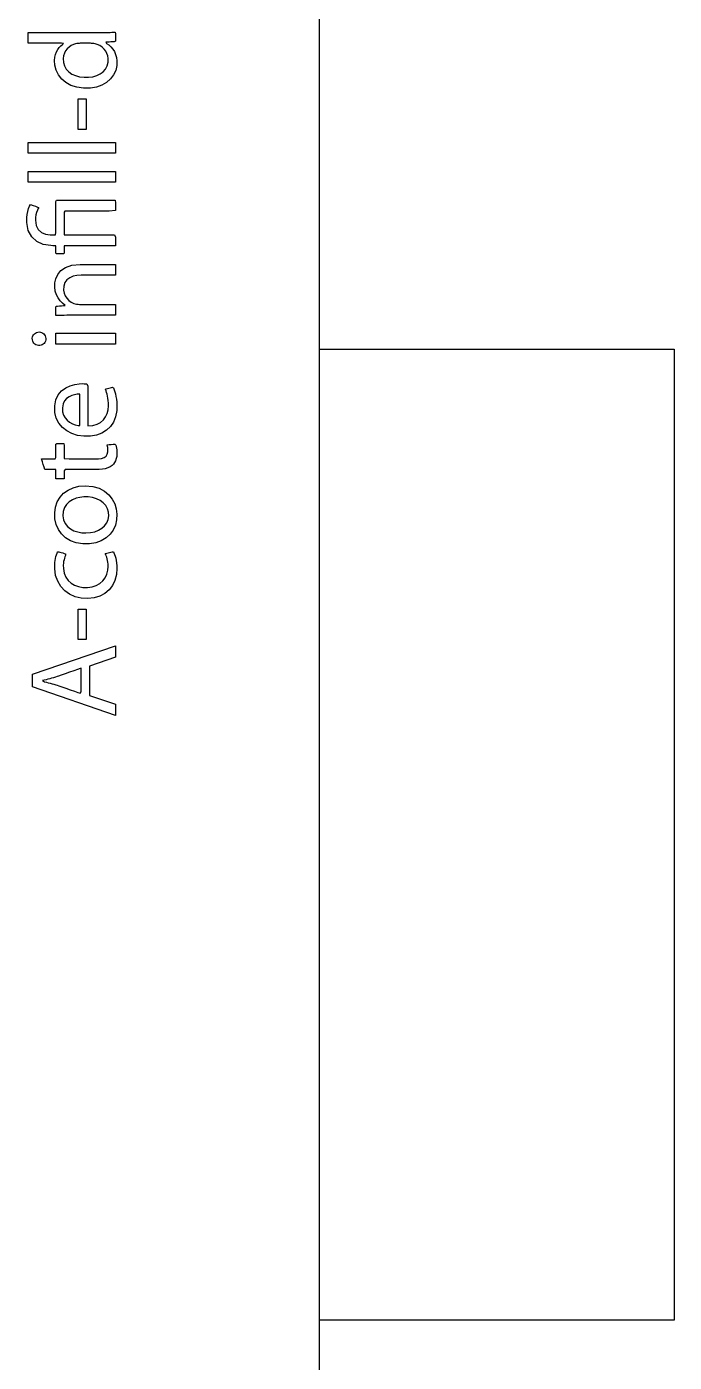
# Model space of a CAD drawing. Header units: metres. Extents: x 0 to 728, y 1000 to 1425.
# Drawn here: x 489.15 to 505.83, y 1149.41 to 1183.8 of the extents above; entities that cross this region are included whole.
import ezdxf

# ---------------------------------------------------------------- set-up
doc = ezdxf.new("R2010")
doc.units = ezdxf.units.M

msp = doc.modelspace()

# ---------------------------------------------------------------- linework, layer by layer
at = {"layer": 'COMPONENT1'}
for p, q in [((496.683, 1232), (496.683, 1175.5)), ((496.683, 1175.5), (505.828, 1175.5)), ((496.683, 1175.5), (496.683, 1150.5)), ((505.828, 1175.5), (505.828, 1150.5)), ((505.828, 1150.5), (496.683, 1150.5)), ((496.683, 1150.5), (496.683, 1126))]:
    msp.add_line(p, q, dxfattribs=at)
at = {"layer": 'COMPONENT11'}
for p, q in [((489.185, 1183.652), (489.263, 1183.652)), ((489.185, 1183.61), (489.185, 1183.652)), ((489.185, 1183.566), (489.185, 1183.61)), ((489.185, 1183.516), (489.185, 1183.566)), ((489.185, 1183.466), (489.185, 1183.516)), ((489.185, 1183.421), (489.185, 1183.466)), ((489.185, 1183.376), (489.185, 1183.421)), ((489.263, 1183.652), (489.47, 1183.652)), ((489.47, 1183.652), (489.763, 1183.652)), ((489.763, 1183.652), (490.099, 1183.652)), ((490.099, 1183.652), (490.438, 1183.652)), ((490.438, 1183.652), (490.736, 1183.652)), ((490.736, 1183.652), (490.952, 1183.652)), ((490.952, 1183.652), (491.042, 1183.652)), ((491.042, 1183.652), (491.09, 1183.652)), ((491.09, 1183.652), (491.142, 1183.653)), ((491.142, 1183.653), (491.195, 1183.654)), ((491.227, 1183.407), (491.192, 1183.405)), ((491.192, 1183.405), (491.209, 1183.375)), ((491.195, 1183.654), (491.247, 1183.656)), ((491.272, 1183.409), (491.227, 1183.407)), ((491.247, 1183.656), (491.297, 1183.658)), ((491.321, 1183.411), (491.272, 1183.409)), ((491.297, 1183.658), (491.346, 1183.66)), ((491.368, 1183.414), (491.321, 1183.411)), ((491.346, 1183.66), (491.391, 1183.662)), ((491.407, 1183.415), (491.368, 1183.414)), ((491.391, 1183.662), (491.433, 1183.664)), ((491.44, 1183.433), (491.407, 1183.415)), ((491.433, 1183.664), (491.44, 1183.632)), ((491.44, 1183.632), (491.44, 1183.595)), ((491.44, 1183.595), (491.44, 1183.55)), ((491.44, 1183.55), (491.44, 1183.505)), ((491.44, 1183.505), (491.44, 1183.464)), ((491.44, 1183.464), (491.44, 1183.433)), ((489.217, 1183.376), (489.185, 1183.376)), ((489.315, 1183.376), (489.217, 1183.376)), ((489.457, 1183.376), (489.315, 1183.376)), ((489.622, 1183.376), (489.457, 1183.376)), ((489.79, 1183.376), (489.622, 1183.376)), ((489.94, 1183.376), (489.79, 1183.376)), ((489.879, 1183.017), (489.896, 1183.091)), ((489.896, 1183.091), (489.92, 1183.158)), ((489.92, 1183.158), (489.951, 1183.217)), ((490.051, 1183.376), (489.94, 1183.376)), ((489.951, 1183.217), (489.987, 1183.268)), ((489.987, 1183.268), (490.026, 1183.312)), ((490.026, 1183.312), (490.069, 1183.348)), ((490.103, 1183.369), (490.051, 1183.376)), ((490.069, 1183.348), (490.103, 1183.369)), ((490.1, 1183.054), (490.09, 1182.982)), ((490.122, 1183.121), (490.1, 1183.054)), ((490.153, 1183.182), (490.122, 1183.121)), ((490.194, 1183.235), (490.153, 1183.182)), ((490.242, 1183.281), (490.194, 1183.235)), ((490.297, 1183.318), (490.242, 1183.281)), ((490.356, 1183.346), (490.297, 1183.318)), ((490.412, 1183.364), (490.356, 1183.346)), ((490.44, 1183.369), (490.412, 1183.364)), ((490.47, 1183.373), (490.44, 1183.369)), ((490.5, 1183.375), (490.47, 1183.373)), ((490.528, 1183.376), (490.5, 1183.375)), ((490.568, 1183.376), (490.528, 1183.376)), ((490.61, 1183.376), (490.568, 1183.376)), ((490.658, 1183.376), (490.61, 1183.376)), ((490.706, 1183.376), (490.658, 1183.376)), ((490.749, 1183.376), (490.706, 1183.376)), ((490.794, 1183.376), (490.749, 1183.376)), ((490.824, 1183.375), (490.794, 1183.376)), ((490.854, 1183.373), (490.824, 1183.375)), ((490.883, 1183.37), (490.854, 1183.373)), ((490.912, 1183.364), (490.883, 1183.37)), ((490.968, 1183.347), (490.912, 1183.364)), ((491.035, 1183.316), (490.968, 1183.347)), ((491.094, 1183.276), (491.035, 1183.316)), ((491.144, 1183.228), (491.094, 1183.276)), ((491.185, 1183.174), (491.144, 1183.228)), ((491.216, 1183.114), (491.185, 1183.174)), ((491.209, 1183.375), (491.268, 1183.335)), ((491.238, 1183.05), (491.216, 1183.114)), ((491.248, 1182.983), (491.238, 1183.05)), ((491.268, 1183.335), (491.322, 1183.286)), ((491.322, 1183.286), (491.369, 1183.228)), ((491.369, 1183.228), (491.409, 1183.163)), ((491.409, 1183.163), (491.44, 1183.09)), ((491.44, 1183.09), (491.462, 1183.01)), ((489.871, 1182.935), (489.879, 1183.017)), ((489.877, 1182.815), (489.871, 1182.935)), ((489.909, 1182.685), (489.877, 1182.815)), ((490.09, 1182.982), (490.096, 1182.886)), ((490.096, 1182.886), (490.122, 1182.793)), ((490.122, 1182.793), (490.168, 1182.712)), ((490.168, 1182.712), (490.232, 1182.643)), ((491.118, 1182.644), (491.178, 1182.714)), ((491.178, 1182.714), (491.222, 1182.797)), ((491.222, 1182.797), (491.245, 1182.893)), ((491.245, 1182.893), (491.248, 1182.983)), ((491.471, 1182.809), (491.443, 1182.68)), ((491.462, 1183.01), (491.473, 1182.923)), ((491.473, 1182.923), (491.471, 1182.809)), ((489.968, 1182.564), (489.909, 1182.685)), ((490.053, 1182.457), (489.968, 1182.564)), ((490.161, 1182.365), (490.053, 1182.457)), ((490.291, 1182.293), (490.161, 1182.365)), ((490.232, 1182.643), (490.312, 1182.586)), ((490.312, 1182.586), (490.406, 1182.544)), ((490.406, 1182.544), (490.512, 1182.515)), ((490.512, 1182.515), (490.628, 1182.501)), ((490.628, 1182.501), (490.745, 1182.502)), ((490.745, 1182.502), (490.853, 1182.517)), ((490.853, 1182.517), (490.953, 1182.545)), ((490.953, 1182.545), (491.042, 1182.588)), ((491.042, 1182.588), (491.118, 1182.644)), ((491.21, 1182.369), (491.089, 1182.298)), ((491.311, 1182.458), (491.21, 1182.369)), ((491.389, 1182.562), (491.311, 1182.458)), ((491.443, 1182.68), (491.389, 1182.562)), ((490.444, 1182.243), (490.291, 1182.293)), ((490.616, 1182.219), (490.444, 1182.243)), ((490.792, 1182.221), (490.616, 1182.219)), ((490.949, 1182.248), (490.792, 1182.221)), ((491.089, 1182.298), (490.949, 1182.248)), ((490.48, 1181.944), (490.684, 1181.944)), ((490.48, 1181.159), (490.48, 1181.944)), ((490.684, 1181.944), (490.684, 1181.159)), ((490.684, 1181.159), (490.48, 1181.159)), ((489.185, 1180.547), (489.185, 1180.826)), ((489.185, 1180.826), (491.44, 1180.826)), ((491.44, 1180.826), (491.44, 1180.547)), ((491.44, 1180.547), (489.185, 1180.547)), ((489.185, 1179.797), (489.185, 1180.077)), ((489.185, 1180.077), (491.44, 1180.077)), ((491.44, 1180.077), (491.44, 1179.797)), ((491.44, 1179.797), (489.185, 1179.797)), ((489.902, 1179.299), (489.918, 1179.334)), ((489.902, 1179.141), (489.902, 1179.299)), ((489.918, 1179.334), (490.126, 1179.334)), ((490.126, 1179.334), (490.488, 1179.334)), ((490.488, 1179.334), (490.898, 1179.334)), ((490.898, 1179.334), (491.249, 1179.334)), ((491.249, 1179.334), (491.432, 1179.334)), ((491.432, 1179.334), (491.44, 1179.266)), ((491.44, 1179.266), (491.44, 1179.194)), ((489.151, 1178.888), (489.161, 1178.968)), ((489.161, 1178.968), (489.177, 1179.046)), ((489.177, 1179.046), (489.199, 1179.119)), ((489.199, 1179.119), (489.225, 1179.182)), ((489.225, 1179.182), (489.252, 1179.226)), ((489.252, 1179.226), (489.32, 1179.2)), ((489.32, 1179.2), (489.377, 1179.179)), ((489.377, 1179.179), (489.428, 1179.16)), ((489.39, 1178.961), (489.379, 1178.894)), ((489.406, 1179.023), (489.39, 1178.961)), ((489.426, 1179.077), (489.406, 1179.023)), ((489.45, 1179.124), (489.426, 1179.077)), ((489.428, 1179.16), (489.46, 1179.148)), ((489.46, 1179.148), (489.45, 1179.124)), ((489.902, 1178.915), (489.902, 1179.141)), ((489.902, 1178.681), (489.902, 1178.915)), ((490.129, 1179.054), (490.115, 1179.03)), ((490.115, 1179.03), (490.115, 1178.922)), ((490.115, 1178.922), (490.115, 1178.766)), ((490.308, 1179.054), (490.129, 1179.054)), ((490.62, 1179.054), (490.308, 1179.054)), ((490.973, 1179.054), (490.62, 1179.054)), ((491.275, 1179.054), (490.973, 1179.054)), ((491.44, 1179.069), (491.275, 1179.054)), ((491.44, 1179.194), (491.44, 1179.122)), ((491.44, 1179.122), (491.44, 1179.069)), ((489.152, 1178.76), (489.151, 1178.888)), ((489.193, 1178.559), (489.152, 1178.76)), ((489.379, 1178.894), (489.375, 1178.823)), ((489.375, 1178.823), (489.394, 1178.683)), ((489.394, 1178.683), (489.448, 1178.579)), ((489.448, 1178.579), (489.529, 1178.508)), ((489.902, 1178.503), (489.902, 1178.681)), ((490.115, 1178.766), (490.115, 1178.606)), ((490.115, 1178.606), (490.115, 1178.484)), ((489.28, 1178.397), (489.193, 1178.559)), ((489.408, 1178.277), (489.28, 1178.397)), ((489.572, 1178.199), (489.408, 1178.277)), ((489.529, 1178.508), (489.633, 1178.464)), ((489.633, 1178.464), (489.754, 1178.444)), ((489.754, 1178.444), (489.828, 1178.442)), ((489.828, 1178.442), (489.857, 1178.442)), ((489.857, 1178.442), (489.894, 1178.442)), ((489.894, 1178.442), (489.902, 1178.503)), ((490.115, 1178.484), (490.117, 1178.442)), ((490.117, 1178.442), (490.253, 1178.442)), ((490.253, 1178.442), (490.544, 1178.442)), ((490.544, 1178.442), (490.896, 1178.442)), ((490.896, 1178.442), (491.218, 1178.442)), ((491.218, 1178.442), (491.416, 1178.442)), ((491.416, 1178.442), (491.44, 1178.389)), ((491.44, 1178.389), (491.44, 1178.32)), ((491.44, 1178.32), (491.44, 1178.247)), ((491.44, 1178.247), (491.44, 1178.165)), ((489.769, 1178.166), (489.572, 1178.199)), ((489.821, 1178.165), (489.769, 1178.166)), ((489.859, 1178.165), (489.821, 1178.165)), ((489.898, 1178.165), (489.859, 1178.165)), ((489.902, 1178.139), (489.898, 1178.165)), ((489.902, 1178.09), (489.902, 1178.139)), ((489.902, 1178.034), (489.902, 1178.09)), ((489.902, 1177.983), (489.902, 1178.034)), ((489.911, 1177.953), (489.902, 1177.983)), ((489.948, 1177.953), (489.911, 1177.953)), ((490.002, 1177.953), (489.948, 1177.953)), ((490.058, 1177.953), (490.002, 1177.953)), ((490.101, 1177.953), (490.058, 1177.953)), ((490.115, 1177.975), (490.101, 1177.953)), ((490.152, 1178.165), (490.115, 1178.161)), ((490.115, 1178.161), (490.115, 1178.13)), ((490.115, 1178.13), (490.115, 1178.078)), ((490.115, 1178.078), (490.115, 1178.021)), ((490.115, 1178.021), (490.115, 1177.975)), ((490.369, 1178.165), (490.152, 1178.165)), ((490.698, 1178.165), (490.369, 1178.165)), ((491.048, 1178.165), (490.698, 1178.165)), ((491.326, 1178.165), (491.048, 1178.165)), ((491.44, 1178.165), (491.326, 1178.165)), ((490.031, 1177.523), (490.151, 1177.606)), ((490.151, 1177.606), (490.314, 1177.662)), ((490.314, 1177.662), (490.525, 1177.683)), ((490.525, 1177.683), (490.58, 1177.683)), ((490.58, 1177.683), (490.722, 1177.683)), ((490.722, 1177.683), (490.914, 1177.683)), ((490.914, 1177.683), (491.118, 1177.683)), ((491.118, 1177.683), (491.297, 1177.683)), ((491.297, 1177.683), (491.414, 1177.683)), ((491.414, 1177.683), (491.44, 1177.681)), ((491.44, 1177.681), (491.44, 1177.654)), ((491.44, 1177.654), (491.44, 1177.604)), ((491.44, 1177.604), (491.44, 1177.543)), ((491.44, 1177.543), (491.44, 1177.482)), ((489.872, 1177.102), (489.875, 1177.207)), ((489.875, 1177.207), (489.899, 1177.315)), ((489.899, 1177.315), (489.949, 1177.423)), ((489.949, 1177.423), (490.031, 1177.523)), ((490.136, 1177.215), (490.105, 1177.122)), ((490.188, 1177.287), (490.136, 1177.215)), ((490.259, 1177.34), (490.188, 1177.287)), ((490.346, 1177.377), (490.259, 1177.34)), ((490.445, 1177.397), (490.346, 1177.377)), ((490.553, 1177.404), (490.445, 1177.397)), ((490.607, 1177.404), (490.553, 1177.404)), ((490.745, 1177.404), (490.607, 1177.404)), ((490.93, 1177.404), (490.745, 1177.404)), ((491.128, 1177.404), (490.93, 1177.404)), ((491.301, 1177.404), (491.128, 1177.404)), ((491.44, 1177.406), (491.301, 1177.404)), ((491.44, 1177.482), (491.44, 1177.433)), ((491.44, 1177.433), (491.44, 1177.406)), ((489.887, 1176.997), (489.872, 1177.102)), ((489.917, 1176.902), (489.887, 1176.997)), ((489.96, 1176.819), (489.917, 1176.902)), ((490.105, 1177.122), (490.1, 1177.021)), ((490.1, 1177.021), (490.114, 1176.944)), ((490.114, 1176.944), (490.143, 1176.874)), ((490.143, 1176.874), (490.184, 1176.812)), ((489.902, 1176.584), (489.909, 1176.61)), ((489.902, 1176.54), (489.902, 1176.584)), ((489.902, 1176.486), (489.902, 1176.54)), ((489.909, 1176.61), (489.942, 1176.612)), ((489.942, 1176.612), (489.992, 1176.615)), ((490.013, 1176.748), (489.96, 1176.819)), ((489.992, 1176.615), (490.049, 1176.619)), ((490.072, 1176.689), (490.013, 1176.748)), ((490.049, 1176.619), (490.102, 1176.622)), ((490.141, 1176.624), (490.072, 1176.689)), ((490.102, 1176.622), (490.141, 1176.624)), ((490.184, 1176.812), (490.236, 1176.758)), ((490.236, 1176.758), (490.296, 1176.714)), ((490.296, 1176.714), (490.362, 1176.681)), ((490.362, 1176.681), (490.396, 1176.669)), ((490.396, 1176.669), (490.432, 1176.661)), ((490.432, 1176.661), (490.473, 1176.656)), ((490.473, 1176.656), (490.515, 1176.654)), ((490.515, 1176.654), (490.571, 1176.654)), ((490.571, 1176.654), (490.715, 1176.654)), ((490.715, 1176.654), (490.908, 1176.654)), ((490.908, 1176.654), (491.114, 1176.654)), ((491.114, 1176.654), (491.295, 1176.654)), ((491.295, 1176.654), (491.414, 1176.654)), ((491.414, 1176.654), (491.44, 1176.652)), ((491.44, 1176.652), (491.44, 1176.625)), ((491.44, 1176.625), (491.44, 1176.575)), ((491.44, 1176.575), (491.44, 1176.514)), ((491.44, 1176.514), (491.44, 1176.453)), ((489.902, 1176.432), (489.902, 1176.486)), ((489.902, 1176.364), (489.902, 1176.432)), ((489.941, 1176.364), (489.902, 1176.364)), ((489.998, 1176.368), (489.941, 1176.364)), ((490.057, 1176.37), (489.998, 1176.368)), ((490.118, 1176.372), (490.057, 1176.37)), ((490.181, 1176.374), (490.118, 1176.372)), ((490.248, 1176.374), (490.181, 1176.374)), ((490.319, 1176.375), (490.248, 1176.374)), ((490.387, 1176.375), (490.319, 1176.375)), ((490.561, 1176.375), (490.387, 1176.375)), ((490.795, 1176.375), (490.561, 1176.375)), ((491.045, 1176.375), (490.795, 1176.375)), ((491.264, 1176.375), (491.045, 1176.375)), ((491.408, 1176.375), (491.264, 1176.375)), ((491.44, 1176.377), (491.408, 1176.375)), ((491.44, 1176.453), (491.44, 1176.404)), ((491.44, 1176.404), (491.44, 1176.377)), ((489.301, 1175.815), (489.312, 1175.847)), ((489.312, 1175.847), (489.328, 1175.874)), ((489.328, 1175.874), (489.349, 1175.898)), ((489.349, 1175.898), (489.374, 1175.917)), ((489.374, 1175.917), (489.403, 1175.931)), ((489.403, 1175.931), (489.436, 1175.94)), ((489.436, 1175.94), (489.47, 1175.943)), ((489.47, 1175.943), (489.504, 1175.94)), ((489.504, 1175.94), (489.536, 1175.931)), ((489.536, 1175.931), (489.564, 1175.917)), ((489.564, 1175.917), (489.589, 1175.898)), ((489.589, 1175.898), (489.61, 1175.874)), ((489.61, 1175.874), (489.626, 1175.846)), ((489.626, 1175.846), (489.637, 1175.812)), ((489.902, 1175.632), (489.902, 1175.911)), ((489.902, 1175.911), (491.44, 1175.911)), ((491.44, 1175.911), (491.44, 1175.632)), ((489.296, 1175.78), (489.301, 1175.815)), ((489.298, 1175.744), (489.296, 1175.78)), ((489.306, 1175.71), (489.298, 1175.744)), ((489.32, 1175.679), (489.306, 1175.71)), ((489.339, 1175.653), (489.32, 1175.679)), ((489.363, 1175.632), (489.339, 1175.653)), ((489.39, 1175.615), (489.363, 1175.632)), ((489.42, 1175.603), (489.39, 1175.615)), ((489.453, 1175.597), (489.42, 1175.603)), ((489.487, 1175.597), (489.453, 1175.597)), ((489.52, 1175.603), (489.487, 1175.597)), ((489.55, 1175.614), (489.52, 1175.603)), ((489.577, 1175.63), (489.55, 1175.614)), ((489.6, 1175.651), (489.577, 1175.63)), ((489.619, 1175.676), (489.6, 1175.651)), ((489.632, 1175.705), (489.619, 1175.676)), ((489.64, 1175.738), (489.632, 1175.705)), ((489.637, 1175.812), (489.642, 1175.775)), ((489.642, 1175.775), (489.64, 1175.738)), ((491.44, 1175.632), (489.902, 1175.632)), ((490.051, 1174.427), (490.155, 1174.504)), ((490.155, 1174.504), (490.27, 1174.557)), ((490.27, 1174.557), (490.389, 1174.592)), ((490.389, 1174.592), (490.506, 1174.609)), ((490.506, 1174.609), (490.596, 1174.613)), ((490.596, 1174.613), (490.635, 1174.612)), ((490.635, 1174.612), (490.669, 1174.61)), ((490.669, 1174.61), (490.698, 1174.607)), ((490.698, 1174.607), (490.722, 1174.548)), ((490.722, 1174.548), (490.722, 1174.422)), ((491.18, 1174.468), (491.201, 1174.483)), ((491.195, 1174.429), (491.18, 1174.468)), ((491.201, 1174.483), (491.23, 1174.49)), ((491.23, 1174.49), (491.266, 1174.499)), ((491.266, 1174.499), (491.303, 1174.509)), ((491.303, 1174.509), (491.336, 1174.517)), ((491.336, 1174.517), (491.362, 1174.524)), ((491.362, 1174.524), (491.387, 1174.501)), ((491.387, 1174.501), (491.404, 1174.457)), ((491.404, 1174.457), (491.421, 1174.406)), ((489.873, 1174.038), (489.904, 1174.198)), ((489.904, 1174.198), (489.965, 1174.326)), ((489.965, 1174.326), (490.051, 1174.427)), ((490.128, 1174.167), (490.091, 1174.089)), ((490.179, 1174.229), (490.128, 1174.167)), ((490.242, 1174.275), (490.179, 1174.229)), ((490.311, 1174.308), (490.242, 1174.275)), ((490.384, 1174.329), (490.311, 1174.308)), ((490.455, 1174.34), (490.384, 1174.329)), ((490.522, 1174.343), (490.455, 1174.34)), ((490.522, 1174.311), (490.522, 1174.343)), ((490.522, 1174.224), (490.522, 1174.311)), ((490.522, 1174.102), (490.522, 1174.224)), ((490.522, 1173.959), (490.522, 1174.102)), ((490.722, 1174.422), (490.722, 1174.249)), ((490.722, 1174.249), (490.722, 1174.052)), ((491.21, 1174.387), (491.195, 1174.429)), ((491.223, 1174.341), (491.21, 1174.387)), ((491.234, 1174.292), (491.223, 1174.341)), ((491.243, 1174.238), (491.234, 1174.292)), ((491.25, 1174.179), (491.243, 1174.238)), ((491.254, 1174.114), (491.25, 1174.179)), ((491.255, 1174.039), (491.254, 1174.114)), ((491.421, 1174.406), (491.436, 1174.349)), ((491.436, 1174.349), (491.45, 1174.285)), ((491.45, 1174.285), (491.462, 1174.214)), ((491.462, 1174.214), (491.47, 1174.136)), ((491.47, 1174.136), (491.474, 1174.052)), ((489.878, 1173.871), (489.873, 1174.038)), ((489.914, 1173.725), (489.878, 1173.871)), ((490.091, 1174.089), (490.072, 1173.992)), ((490.072, 1173.992), (490.076, 1173.89)), ((490.076, 1173.89), (490.099, 1173.803)), ((490.099, 1173.803), (490.139, 1173.73)), ((490.522, 1173.814), (490.522, 1173.959)), ((490.522, 1173.683), (490.522, 1173.814)), ((490.722, 1174.052), (490.722, 1173.857)), ((490.722, 1173.857), (490.722, 1173.688)), ((491.127, 1173.68), (491.183, 1173.756)), ((491.183, 1173.756), (491.222, 1173.842)), ((491.222, 1173.842), (491.246, 1173.938)), ((491.246, 1173.938), (491.255, 1174.039)), ((491.441, 1173.762), (491.386, 1173.625)), ((491.47, 1173.918), (491.441, 1173.762)), ((491.474, 1174.052), (491.47, 1173.918)), ((489.979, 1173.596), (489.914, 1173.725)), ((490.069, 1173.487), (489.979, 1173.596)), ((490.181, 1173.397), (490.069, 1173.487)), ((490.139, 1173.73), (490.193, 1173.669)), ((490.193, 1173.669), (490.257, 1173.619)), ((490.257, 1173.619), (490.327, 1173.581)), ((490.327, 1173.581), (490.401, 1173.553)), ((490.401, 1173.553), (490.474, 1173.534)), ((490.474, 1173.534), (490.522, 1173.531)), ((490.522, 1173.583), (490.522, 1173.683)), ((490.522, 1173.531), (490.522, 1173.583)), ((490.722, 1173.688), (490.722, 1173.569)), ((490.722, 1173.569), (490.722, 1173.524)), ((490.722, 1173.524), (490.851, 1173.536)), ((490.851, 1173.536), (490.962, 1173.568)), ((490.962, 1173.568), (491.053, 1173.616)), ((491.053, 1173.616), (491.127, 1173.68)), ((491.206, 1173.412), (491.085, 1173.338)), ((491.307, 1173.508), (491.206, 1173.412)), ((491.386, 1173.625), (491.307, 1173.508)), ((489.902, 1173.054), (489.927, 1173.073)), ((489.927, 1173.073), (489.971, 1173.073)), ((489.971, 1173.073), (490.025, 1173.073)), ((490.025, 1173.073), (490.075, 1173.073)), ((490.075, 1173.073), (490.108, 1173.073)), ((490.108, 1173.073), (490.115, 1173.019)), ((490.312, 1173.329), (490.181, 1173.397)), ((490.46, 1173.282), (490.312, 1173.329)), ((490.621, 1173.259), (490.46, 1173.282)), ((490.79, 1173.261), (490.621, 1173.259)), ((490.946, 1173.287), (490.79, 1173.261)), ((491.085, 1173.338), (490.946, 1173.287)), ((489.902, 1172.986), (489.902, 1173.054)), ((489.902, 1172.891), (489.902, 1172.986)), ((489.902, 1172.791), (489.902, 1172.891)), ((489.902, 1172.71), (489.902, 1172.791)), ((490.115, 1173.019), (490.115, 1172.932)), ((490.115, 1172.932), (490.115, 1172.831)), ((490.115, 1172.831), (490.115, 1172.74)), ((490.115, 1172.74), (490.115, 1172.682)), ((491.145, 1172.708), (491.195, 1172.744)), ((491.195, 1172.744), (491.227, 1172.794)), ((491.225, 1173.04), (491.272, 1173.047)), ((491.235, 1172.996), (491.225, 1173.04)), ((491.227, 1172.794), (491.242, 1172.86)), ((491.239, 1172.97), (491.235, 1172.996)), ((491.241, 1172.941), (491.239, 1172.97)), ((491.242, 1172.908), (491.241, 1172.941)), ((491.242, 1172.86), (491.242, 1172.908)), ((491.272, 1173.047), (491.324, 1173.05)), ((491.324, 1173.05), (491.376, 1173.053)), ((491.376, 1173.053), (491.418, 1173.056)), ((491.418, 1173.056), (491.446, 1173.029)), ((491.446, 1173.029), (491.455, 1172.993)), ((491.455, 1172.993), (491.463, 1172.953)), ((491.47, 1172.741), (491.459, 1172.682)), ((491.463, 1172.953), (491.469, 1172.909)), ((491.469, 1172.909), (491.473, 1172.859)), ((491.475, 1172.805), (491.47, 1172.741)), ((491.473, 1172.859), (491.475, 1172.805)), ((489.534, 1172.673), (489.562, 1172.673)), ((489.556, 1172.599), (489.534, 1172.673)), ((489.576, 1172.532), (489.556, 1172.599)), ((489.562, 1172.673), (489.633, 1172.673)), ((489.597, 1172.466), (489.576, 1172.532)), ((489.617, 1172.4), (489.597, 1172.466)), ((489.643, 1172.4), (489.617, 1172.4)), ((489.633, 1172.673), (489.724, 1172.673)), ((489.701, 1172.4), (489.643, 1172.4)), ((489.772, 1172.4), (489.701, 1172.4)), ((489.724, 1172.673), (489.813, 1172.673)), ((489.841, 1172.4), (489.772, 1172.4)), ((489.813, 1172.673), (489.88, 1172.673)), ((489.902, 1172.398), (489.841, 1172.4)), ((489.88, 1172.673), (489.902, 1172.71)), ((489.902, 1172.372), (489.902, 1172.398)), ((490.115, 1172.682), (490.245, 1172.673)), ((490.139, 1172.4), (490.115, 1172.365)), ((490.266, 1172.4), (490.139, 1172.4)), ((490.245, 1172.673), (490.431, 1172.673)), ((490.459, 1172.4), (490.266, 1172.4)), ((490.431, 1172.673), (490.64, 1172.673)), ((490.671, 1172.4), (490.459, 1172.4)), ((490.64, 1172.673), (490.824, 1172.673)), ((490.85, 1172.4), (490.671, 1172.4)), ((490.824, 1172.673), (490.933, 1172.673)), ((490.948, 1172.4), (490.85, 1172.4)), ((490.933, 1172.673), (490.999, 1172.674)), ((491.017, 1172.401), (490.948, 1172.4)), ((490.999, 1172.674), (491.08, 1172.685)), ((491.1, 1172.408), (491.017, 1172.401)), ((491.08, 1172.685), (491.145, 1172.708)), ((491.175, 1172.421), (491.1, 1172.408)), ((491.241, 1172.441), (491.175, 1172.421)), ((491.3, 1172.467), (491.241, 1172.441)), ((491.349, 1172.501), (491.3, 1172.467)), ((491.386, 1172.538), (491.349, 1172.501)), ((491.416, 1172.58), (491.386, 1172.538)), ((491.441, 1172.629), (491.416, 1172.58)), ((491.459, 1172.682), (491.441, 1172.629)), ((489.902, 1172.323), (489.902, 1172.372)), ((489.902, 1172.263), (489.902, 1172.323)), ((489.902, 1172.207), (489.902, 1172.263)), ((489.905, 1172.161), (489.902, 1172.207)), ((489.931, 1172.161), (489.905, 1172.161)), ((489.977, 1172.161), (489.931, 1172.161)), ((490.031, 1172.161), (489.977, 1172.161)), ((490.08, 1172.161), (490.031, 1172.161)), ((490.115, 1172.166), (490.08, 1172.161)), ((490.115, 1172.365), (490.115, 1172.312)), ((490.115, 1172.312), (490.115, 1172.252)), ((490.115, 1172.252), (490.115, 1172.199)), ((490.115, 1172.199), (490.115, 1172.166)), ((490.009, 1171.69), (490.102, 1171.791)), ((490.102, 1171.791), (490.215, 1171.873)), ((490.215, 1171.873), (490.347, 1171.934)), ((490.347, 1171.934), (490.495, 1171.971)), ((490.495, 1171.971), (490.658, 1171.984)), ((490.62, 1171.697), (490.522, 1171.685)), ((490.73, 1171.696), (490.62, 1171.697)), ((490.658, 1171.984), (490.851, 1171.967)), ((490.846, 1171.679), (490.73, 1171.696)), ((490.851, 1171.967), (491.016, 1171.92)), ((491.016, 1171.92), (491.155, 1171.847)), ((491.155, 1171.847), (491.267, 1171.753)), ((491.267, 1171.753), (491.355, 1171.641)), ((489.872, 1171.284), (489.892, 1171.434)), ((489.892, 1171.434), (489.939, 1171.57)), ((489.939, 1171.57), (490.009, 1171.69)), ((490.121, 1171.422), (490.088, 1171.323)), ((490.175, 1171.504), (490.121, 1171.422)), ((490.246, 1171.571), (490.175, 1171.504)), ((490.33, 1171.623), (490.246, 1171.571)), ((490.424, 1171.66), (490.33, 1171.623)), ((490.522, 1171.685), (490.424, 1171.66)), ((490.952, 1171.647), (490.846, 1171.679)), ((491.045, 1171.6), (490.952, 1171.647)), ((491.124, 1171.541), (491.045, 1171.6)), ((491.187, 1171.471), (491.124, 1171.541)), ((491.233, 1171.391), (491.187, 1171.471)), ((491.259, 1171.302), (491.233, 1171.391)), ((491.355, 1171.641), (491.418, 1171.518)), ((491.418, 1171.518), (491.457, 1171.387)), ((491.457, 1171.387), (491.474, 1171.252)), ((489.878, 1171.131), (489.872, 1171.284)), ((489.911, 1170.989), (489.878, 1171.131)), ((490.088, 1171.323), (490.081, 1171.208)), ((490.081, 1171.208), (490.1, 1171.102)), ((490.1, 1171.102), (490.142, 1171.01)), ((490.142, 1171.01), (490.203, 1170.934)), ((491.157, 1170.954), (491.212, 1171.028)), ((491.212, 1171.028), (491.248, 1171.113)), ((491.248, 1171.113), (491.264, 1171.207)), ((491.264, 1171.207), (491.259, 1171.302)), ((491.467, 1171.108), (491.435, 1170.97)), ((491.474, 1171.252), (491.467, 1171.108)), ((489.968, 1170.859), (489.911, 1170.989)), ((490.049, 1170.743), (489.968, 1170.859)), ((490.153, 1170.646), (490.049, 1170.743)), ((490.203, 1170.934), (490.279, 1170.873)), ((490.279, 1170.873), (490.368, 1170.826)), ((490.368, 1170.826), (490.466, 1170.793)), ((490.466, 1170.793), (490.569, 1170.774)), ((490.569, 1170.774), (490.674, 1170.768)), ((490.674, 1170.768), (490.793, 1170.776)), ((490.793, 1170.776), (490.902, 1170.8)), ((490.902, 1170.8), (491, 1170.838)), ((491, 1170.838), (491.086, 1170.89)), ((491.086, 1170.89), (491.157, 1170.954)), ((491.297, 1170.733), (491.195, 1170.639)), ((491.378, 1170.844), (491.297, 1170.733)), ((491.435, 1170.97), (491.378, 1170.844)), ((490.279, 1170.568), (490.153, 1170.646)), ((490.426, 1170.514), (490.279, 1170.568)), ((490.593, 1170.486), (490.426, 1170.514)), ((490.77, 1170.485), (490.593, 1170.486)), ((490.93, 1170.513), (490.77, 1170.485)), ((491.072, 1170.565), (490.93, 1170.513)), ((491.195, 1170.639), (491.072, 1170.565)), ((489.872, 1169.946), (489.876, 1170.005)), ((489.876, 1170.005), (489.883, 1170.061)), ((489.883, 1170.061), (489.893, 1170.114)), ((489.893, 1170.114), (489.904, 1170.162)), ((489.904, 1170.162), (489.918, 1170.207)), ((489.918, 1170.207), (489.932, 1170.246)), ((489.932, 1170.246), (489.947, 1170.28)), ((489.947, 1170.28), (489.975, 1170.285)), ((489.975, 1170.285), (490.005, 1170.276)), ((490.005, 1170.276), (490.042, 1170.265)), ((490.042, 1170.265), (490.081, 1170.253)), ((490.081, 1170.253), (490.118, 1170.243)), ((490.097, 1169.989), (490.094, 1169.937)), ((490.103, 1170.037), (490.097, 1169.989)), ((490.112, 1170.08), (490.103, 1170.037)), ((490.122, 1170.12), (490.112, 1170.08)), ((490.118, 1170.243), (490.147, 1170.234)), ((490.134, 1170.155), (490.122, 1170.12)), ((490.147, 1170.187), (490.134, 1170.155)), ((490.147, 1170.234), (490.147, 1170.187)), ((491.176, 1170.238), (491.211, 1170.246)), ((491.188, 1170.21), (491.176, 1170.238)), ((491.201, 1170.177), (491.188, 1170.21)), ((491.213, 1170.141), (491.201, 1170.177)), ((491.211, 1170.246), (491.245, 1170.253)), ((491.224, 1170.102), (491.213, 1170.141)), ((491.234, 1170.059), (491.224, 1170.102)), ((491.241, 1170.013), (491.234, 1170.059)), ((491.247, 1169.962), (491.241, 1170.013)), ((491.245, 1170.253), (491.283, 1170.262)), ((491.283, 1170.262), (491.321, 1170.271)), ((491.321, 1170.271), (491.353, 1170.278)), ((491.353, 1170.278), (491.385, 1170.285)), ((491.385, 1170.285), (491.399, 1170.254)), ((491.399, 1170.254), (491.414, 1170.216)), ((491.414, 1170.216), (491.429, 1170.17)), ((491.429, 1170.17), (491.443, 1170.117)), ((491.443, 1170.117), (491.455, 1170.059)), ((491.455, 1170.059), (491.465, 1169.995)), ((491.465, 1169.995), (491.472, 1169.925)), ((489.872, 1169.849), (489.872, 1169.946)), ((489.897, 1169.677), (489.872, 1169.849)), ((489.949, 1169.523), (489.897, 1169.677)), ((490.094, 1169.937), (490.095, 1169.853)), ((490.095, 1169.853), (490.115, 1169.736)), ((490.115, 1169.736), (490.157, 1169.634)), ((490.157, 1169.634), (490.217, 1169.548)), ((491.174, 1169.612), (491.218, 1169.704)), ((491.218, 1169.704), (491.243, 1169.807)), ((491.243, 1169.807), (491.249, 1169.906)), ((491.249, 1169.906), (491.247, 1169.962)), ((491.463, 1169.695), (491.425, 1169.546)), ((491.475, 1169.851), (491.463, 1169.695)), ((491.472, 1169.925), (491.475, 1169.851)), ((490.028, 1169.389), (489.949, 1169.523)), ((490.131, 1169.277), (490.028, 1169.389)), ((490.217, 1169.548), (490.293, 1169.478)), ((490.293, 1169.478), (490.382, 1169.424)), ((490.382, 1169.424), (490.483, 1169.386)), ((490.483, 1169.386), (490.593, 1169.365)), ((490.593, 1169.365), (490.713, 1169.362)), ((490.713, 1169.362), (490.835, 1169.378)), ((490.835, 1169.378), (490.942, 1169.413)), ((490.942, 1169.413), (491.035, 1169.465)), ((491.035, 1169.465), (491.113, 1169.532)), ((491.113, 1169.532), (491.174, 1169.612)), ((491.274, 1169.302), (491.165, 1169.211)), ((491.361, 1169.415), (491.274, 1169.302)), ((491.425, 1169.546), (491.361, 1169.415)), ((490.254, 1169.189), (490.131, 1169.277)), ((490.396, 1169.125), (490.254, 1169.189)), ((490.554, 1169.088), (490.396, 1169.125)), ((490.724, 1169.079), (490.554, 1169.088)), ((490.888, 1169.098), (490.724, 1169.079)), ((491.035, 1169.142), (490.888, 1169.098)), ((491.165, 1169.211), (491.035, 1169.142)), ((490.48, 1168.806), (490.684, 1168.806)), ((490.48, 1168.021), (490.48, 1168.806)), ((490.684, 1168.806), (490.684, 1168.021)), ((490.684, 1168.021), (490.48, 1168.021)), ((489.299, 1167.133), (491.44, 1167.863)), ((491.44, 1167.568), (490.766, 1167.339)), ((491.44, 1167.863), (491.44, 1167.568)), ((490.458, 1167.253), (490.362, 1167.22)), ((490.525, 1167.276), (490.458, 1167.253)), ((490.55, 1167.285), (490.525, 1167.276)), ((490.55, 1167.258), (490.55, 1167.285)), ((490.55, 1167.187), (490.55, 1167.258)), ((490.766, 1167.339), (490.766, 1166.58)), ((489.299, 1166.802), (489.299, 1167.133)), ((489.604, 1166.977), (489.559, 1166.965)), ((489.559, 1166.965), (489.613, 1166.937)), ((489.651, 1166.989), (489.604, 1166.977)), ((489.613, 1166.937), (489.66, 1166.925)), ((489.697, 1167.001), (489.651, 1166.989)), ((489.66, 1166.925), (489.707, 1166.913)), ((489.745, 1167.014), (489.697, 1167.001)), ((489.707, 1166.913), (489.755, 1166.9)), ((489.793, 1167.028), (489.745, 1167.014)), ((489.755, 1166.9), (489.803, 1166.887)), ((489.842, 1167.042), (489.793, 1167.028)), ((489.803, 1166.887), (489.851, 1166.872)), ((489.892, 1167.058), (489.842, 1167.042)), ((489.935, 1167.073), (489.892, 1167.058)), ((489.968, 1167.084), (489.935, 1167.073)), ((490.041, 1167.109), (489.968, 1167.084)), ((490.14, 1167.143), (490.041, 1167.109)), ((490.252, 1167.182), (490.14, 1167.143)), ((490.362, 1167.22), (490.252, 1167.182)), ((490.55, 1167.087), (490.55, 1167.187)), ((490.55, 1166.971), (490.55, 1167.087)), ((490.55, 1166.854), (490.55, 1166.971)), ((491.44, 1166.072), (489.299, 1166.802)), ((489.851, 1166.872), (489.899, 1166.857)), ((489.899, 1166.857), (489.934, 1166.846)), ((489.934, 1166.846), (489.975, 1166.832)), ((489.975, 1166.832), (490.054, 1166.805)), ((490.054, 1166.805), (490.156, 1166.771)), ((490.156, 1166.771), (490.269, 1166.732)), ((490.269, 1166.732), (490.378, 1166.695)), ((490.378, 1166.695), (490.471, 1166.664)), ((490.471, 1166.664), (490.532, 1166.643)), ((490.532, 1166.643), (490.55, 1166.673)), ((490.55, 1166.75), (490.55, 1166.854)), ((490.55, 1166.673), (490.55, 1166.75)), ((490.766, 1166.58), (491.44, 1166.358)), ((491.44, 1166.358), (491.44, 1166.072))]:
    msp.add_line(p, q, dxfattribs=at)

doc.saveas('drawing.dxf')
